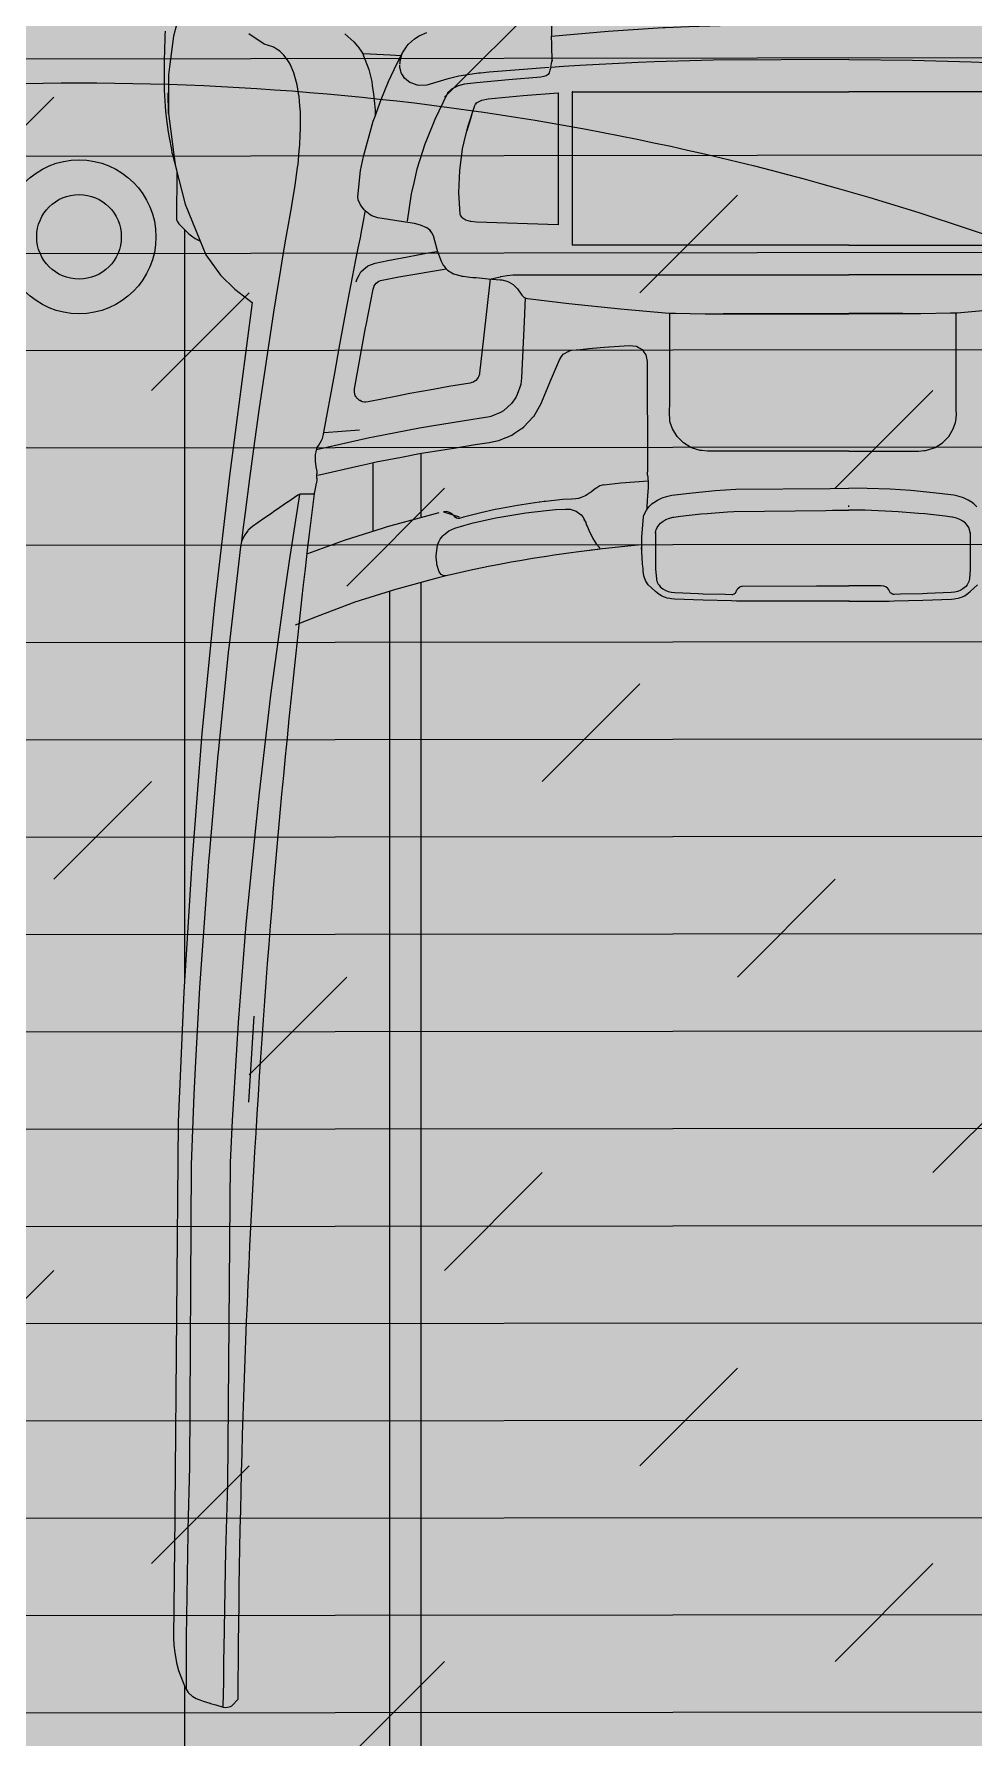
# Model space of a CAD drawing. Header units: millimetres. Extents: x -86392818 to -86307589, y 1129347621 to 1129375919.
# Drawn here: x -86334198 to -86333587, y 1129369134 to 1129370241 of the extents above; entities that cross this region are included whole.
import ezdxf

# ---------------------------------------------------------------- set-up
doc = ezdxf.new("R2010")
doc.units = ezdxf.units.MM
doc.header["$LTSCALE"] = 1000
doc.linetypes.add('DASH', pattern=[0.35, 0.25, -0.1])
doc.layers.get('Defpoints').update_dxf_attribs({"color": 250})
for name, color, linetype in [('C—平顶—喷淋', 5, 'Continuous'), ('C—平顶—轮廓线', 4, 'Continuous'), ('F—地坪—hatch', 8, 'Continuous'), ('P—平面—移动家具1', 165, 'Continuous')]:
    doc.layers.add(name, color=color, linetype=linetype)

# ---------------------------------------------------------------- blocks, each defined once
blk = doc.blocks.new('vfsdfdfgfgh')
for points in [[(228.666461379391, 79.59264258817711), (228.6664612541863, 1525.31647886624)], [(382.1867042748345, 796.4132418296213), (382.1867041448204, 1455.126182068605), (248.8095435754221, 1455.126182069405), (248.8095437014272, 85.20797755954845)], [(345.0382233115597, 52.67393595684553), (344.8110769632331, 50.84776409227925), (344.1134131784565, 45.29235705123574), (342.6988187302341, 34.18154296919238), (339.7905342321974, 11.96952623603283), (337.1154803586105, -7.359061236857087), (333.6535266341743, -32.39683864574181), (324.0951271623999, -96.02451098404708), (321.1026768289303, -114.7475783127884), (320.2833275008888, -119.7359109331301), (318.2805862573005, -131.9135938410473), (316.3538984796614, -143.4184765885147), (315.5355631971033, -148.3010834690795), (312.8077789213858, -163.7658757332538), (312.254109696587, -166.8703679032333), (310.2838179317914, -178.4233078055113), (310.2686072390861, -178.53864497623), (308.7130603689438, -189.9858591383236), (308.441295988785, -191.9850367586041), (307.6320871220159, -200.8756103110936), (307.2781849973835, -204.7682398114848), (306.9912099229114, -211.2367327846005), (306.8259203924972, -214.9467450995289), (306.8847350715587, -220.9346665294142), (306.9364514282061, -226.1152277665533), (307.2518197963145, -229.9790229748614), (307.7466743412588, -236.0630587135529), (308.0914500493018, -238.1487392124691), (309.0030775822815, -243.6657005300658), (309.460412417, -245.3188666393398), (311.1396729237749, -251.4029023780313), (313.5916366325764, -257.0255894345901), (313.6281422957109, -257.0928694501054), (313.6656620051363, -257.1601494672359), (314.2132469522185, -258.1212925537402), (315.627841398833, -260.0820244497736), (317.7522681872797, -263.0231222954171), (320.2681168057752, -265.5317057522334), (322.0842735485203, -266.7139117488114), (324.0231298808067, -267.9633977609483), (324.8911534274375, -268.4439693041932), (330.5282362474754, -270.0394668285153), (340.3867933938527, -276.8539713130303)], [(307.4435123991716, 22.29766966830357), (314.197179837669, 65.57528792167432), (317.6959894891261, 89.36751848491258), (317.9629368183596, 91.33636094142275), (326.2782961207558, 152.7027192658861), (327.6225308899229, 164.0297160251648), (333.8158088978525, 216.2040411299531), (335.9268923621639, 236.9076500893425), (340.3000295011079, 279.8038051159674), (342.2891370323996, 301.7440932444151), (342.9405085104809, 309.9393999703752), (347.3426399291493, 365.3746203936316), (348.4554203663793, 383.1126604028104), (351.3368518339194, 429.078979135491), (352.5931039634379, 456.3843629583716), (354.2707729438262, 665.2162183563487), (355.4525397706602, 702.0766407270712), (355.6425022887925, 708.0139312606334), (356.799274047451, 771.9151742483955), (356.862261619739, 779.5875071974442), (356.8912558986558, 783.1006604558788), (356.9267488959522, 787.3336717383354), (356.9312480085428, 787.7889665561379), (356.9402462329235, 788.7672351512738), (356.9467449504882, 789.4932458076219), (356.9722399205057, 794.2307729696622), (356.9717400186637, 794.2307729688473), (356.9932357779326, 795.824304832553), (357.0112322267014, 796.9748471438943), (357.0342276891024, 798.4207158226636), (357.0697206863915, 800.1557582373498), (357.1157116119939, 802.4199270629033), (357.1627023396795, 804.2903273966658), (357.2496851780525, 807.1143857954885), (357.264182317107, 807.4896963895008), (357.2906770900154, 808.1849438814534), (357.323670579688, 808.7694439860061), (357.3701614071324, 809.5938967647089), (357.3806593362533, 809.6492704595876), (357.433648880462, 809.913833663828)], [(297.8089543185706, 21.91896531719249), (297.8131258353678, 21.93104496758315), (298.3996410242689, 22.05184147211548), (298.5214492997766, 22.07600077246025), (299.8262995913174, 22.13639902391878), (300.3510763389422, 22.15451849947567), (301.9320810075806, 22.160558324671), (302.6370672587072, 22.160558324671), (302.7271720100543, 22.15451849947567), (304.5709822042627, 22.11223972357402), (305.7523556124506, 22.08204059724812), (305.9934692545139, 22.08204059724812), (307.2415869242977, 22.26927517841978), (307.4434883121212, 22.29947430435277), (308.0775587856479, 22.54710713661916), (308.5881523782373, 22.84305857116124), (308.6665768843086, 22.88533734707744), (315.1566219073065, 27.33668851049151), (315.2634127242563, 27.41520623709948), (323.1033604152763, 32.7906506532745), (323.4721224534733, 33.04432331191492), (326.4205501584438, 35.06766474986216), (330.7539212664706, 38.0392587405222), (338.0882811844203, 43.07647294703929), (340.9157349157977, 45.58904022471688), (341.1685288031367, 45.93331026035594), (342.065404803041, 47.16543459845707), (343.5771623019245, 49.24313446307497), (344.9921406228968, 52.56503831536975), (345.1006000452762, 52.81871097320982), (345.1815274611145, 53.00594555400312), (345.8698276474388, 56.34596888224769), (353.5295658349569, 122.0290677901212), (353.6313508323874, 123.0256389467395), (360.4409340027123, 189.8200656885892), (360.5994516210994, 191.3662609359744), (366.2827253971409, 256.7111296334188), (366.6381385838249, 260.800091284822), (367.615107696045, 273.3025294221152), (372.429871783861, 342.7061606454081), (375.0479153989436, 390.734850531735), (376.2142713493813, 412.1339511686529), (378.0263780210298, 457.8252287077194), (378.9683063966149, 653.9448370722239), (380.1021245209777, 694.5928605804074), (380.1463425939291, 697.3047420892253), (381.2392798578148, 764.4555185166828), (381.2392798586225, 798.2543802635191)], [(340.4324109564986, 417.0941635268828), (336.9172590906965, 361.2996622042556)], [(382.1867042692174, -149.5725548307673), (382.1867042732338, 336.5455952202756)], [(210.3360486799866, 74.84513166474062), (217.2777859594717, 76.51927109860117), (245.1418153121631, 84.03875501792936), (271.4615683345764, 92.4283102376794), (296.0729093714108, 101.635589417856), (310.4187660836542, 107.3590068707563)], [(-49.52637004278949, 91.59193721076008), (-75.7891918015157, 91.58199125093233), (-79.08308355189365, 91.52384185188566), (-97.67126148008538, 91.05401833876385), (-116.2439460305905, 90.35981987800915), (-118.1093485080419, 90.1969424750423), (-118.1418845981389, 90.1931019557669), (-119.2256462536534, 89.97626033451525), (-120.8857614984372, 89.64415389997885), (-122.0578353966484, 89.23843751550885), (-123.4367458662746, 88.7612776261085), (-124.6824133012851, 88.11833532541641), (-125.7932883645408, 87.54501474485733), (-126.9932503406744, 86.6681946740282)], [(-49.52583038671582, 91.17864679222112), (-49.52620100564673, 91.17864679222112), (-49.52632454529521, 91.48069450506591), (-49.52632454529521, 91.64017588284332), (-49.52583038591547, 91.64017588245042)], [(-49.52583038671582, 91.17864679222112), (-49.52545976617694, 91.17864679179911), (-49.52533622653573, 91.48069450547337), (-49.52533622653573, 91.64017588284332), (-49.52583038591547, 91.64017588245042)], [(-49.52529072903417, 91.59193721076008), (23.33062504206464, 91.58199125011743), (26.62451679244259, 91.52384185108531), (45.21269471983396, 91.05401833714859), (63.78537927113939, 90.35981987720879), (65.65078174859082, 90.1969424738345), (65.6833178386878, 90.193101955374), (66.76707949420233, 89.97626033371489), (68.42719473817851, 89.64415389958594), (69.59926863800501, 89.23843751430104), (70.97817910602316, 88.76127762529359), (72.22384654183406, 88.1183353238157), (73.33472160589736, 87.54501474325662), (74.53468358122336, 86.66819467242749)], [(-126.3935651136344, 87.1066059688892), (-128.5265086960208, 85.45455471765308), (-133.2882656791553, 81.0261491134006)], [(-132.8539399868314, 30.41668401492643), (-130.8247422189306, 28.45844250718073), (-130.0246685746606, 27.82335574895842), (-129.7055183194097, 27.61280694318702), (-127.25518288475, 26.01098465504765), (-124.5489997246841, 24.70227933158458), (-123.5308840335638, 24.30939250761003), (-120.5354434785695, 23.42040866028401), (-117.8793748219541, 22.92844004592916), (-104.4847353016812, 21.28464560944121), (-89.84514602451964, 19.90300507965731), (-76.37049914045929, 19.00989282455703), (-61.59815038997476, 18.44430093417759), (-49.52583038671582, 18.29980665452604)], [(-128.4714961211066, 46.99204194828053), (-128.5418203517693, 70.96817176108016), (-127.9412988284021, 77.17499161110027), (-127.8077618044554, 78.0313827610953), (-127.5343664799584, 78.91196575089998), (-127.3858164188714, 79.38814180955524), (-126.7402557808673, 80.54773735858907), (-126.428142619945, 81.10898805617762), (-125.6166484037822, 82.07706486861571), (-125.4404427459303, 82.28753387980396), (-123.7969101542258, 83.6640495982574), (-122.3406454592405, 84.53495585269411), (-120.3502326724702, 85.35102726773766), (-120.1890400525663, 85.41755482932786), (-118.441996513604, 85.8671198632801), (-118.1804535879419, 85.89816605858505), (-116.0256875405612, 86.15258357954735), (-100.512478231547, 86.74568686741986), (-97.49406741438725, 86.82914871556568), (-83.26407778161229, 87.22266931987542), (-78.95138504934584, 87.31177593168104), (-78.3232079292211, 87.26742422462848), (-78.12961875429755, 87.2081542154483), (-77.48326795631874, 87.01139391370816), (-76.80056980264635, 86.55699051146803), (-76.76659292687691, 86.5106228175573), (-76.353339298621, 85.95501688362856), (-75.61770043215802, 84.40714229547302), (-75.12385049514705, 83.63139061379479), (-75.00374618999922, 83.49067474211915), (-74.80304557608906, 83.32536383254046), (-73.9220172884452, 82.59718943625921), (-73.74739194974245, 82.49437411499093), (-73.63834988424787, 82.45042560521688), (-72.34090732844197, 81.92546266890713), (-72.17655406943231, 81.88393334287684), (-72.13072479562834, 81.87264381715795), (-70.55751643538679, 81.69281780357414), (-49.52583038591547, 81.69281780357414)], [(76.0129293608552, 46.99204194667982), (76.08325359151786, 70.9681717602798), (75.48273206815065, 77.17499160989246), (75.34919504500431, 78.03138275990204), (75.07579972050735, 78.91196575008507), (74.92724965861271, 79.38814180875488), (74.28168902141624, 80.54773735738127), (73.9695758596863, 81.10898805537727), (73.15808164353075, 82.0770648678008), (72.98187598647928, 82.28753387941106), (71.33834339477471, 83.6640495966567), (69.88207870058977, 84.5349558510934), (67.89166591221874, 85.35102726692276), (67.73047329230758, 85.4175548285275), (65.9834297541529, 85.86711986167938), (65.72188682769047, 85.89816605778469), (63.56712078191049, 86.15258357954735), (48.05391147049522, 86.7456868654117), (45.03550065493619, 86.82914871556568), (30.80551102216123, 87.22266931866761), (26.49281828989479, 87.31177593088069), (25.86464116977004, 87.26742422382813), (25.67105199324578, 87.20815421504085), (25.02470119606733, 87.01139391289325), (24.34200304239494, 86.55699051106058), (24.3080261666255, 86.51062281675695), (23.89477253916994, 85.9550168828282), (23.1591336719066, 84.40714229467267), (22.66528373570327, 83.63139061299444), (22.54517943054816, 83.4906747417117), (22.34447881583765, 83.32536383254046), (21.46345052818651, 82.59718943625921), (21.28882519029139, 82.49437411459803), (21.17978312399646, 82.45042560521688), (19.88234056899091, 81.92546266849968), (19.71798730998125, 81.88393334206194), (19.67215803617728, 81.87264381715795), (-28.49414433724451, 81.69281780357414), (-49.52583038591547, 81.69281780357414)], [(73.93499835498369, 87.10660596768139), (76.06794193656242, 85.45455471605237), (80.82969891970424, 81.02614911217825), (81.2947966754582, 80.40551178281021), (82.60216976149968, 78.20369420501811), (83.46027072505967, 75.8917857476772), (83.4919219899748, 75.76518123697315), (83.63786948967027, 75.1624336749228), (83.86470355544589, 73.73056418081978), (84.01592626569618, 72.15832881687675), (84.16626977526175, 70.60604742415308), (84.17154498500895, 70.54618550889427), (84.31573408172699, 69.0544541003328), (84.46519838899258, 67.52350281541294), (84.98744426173653, 59.46278627584979), (84.9698602254939, 54.80250175799301), (84.95139698775893, 50.14221724093659), (83.94822772680345, 36.92030268466624), (83.81195144671801, 36.40769202935917), (82.86241349678312, 34.01803188941267), (82.04915182614059, 32.59029080309847), (80.39537322738033, 30.41668401371862), (78.36617545787158, 28.45844250558002), (77.56610181440192, 27.82335574735771), (77.2469515583507, 27.61280694197922), (74.79661612449854, 26.01098465385439), (72.09043296442542, 24.70227933076967), (71.07231727170438, 24.30939250680967), (68.07687671831081, 23.42040865948366), (65.42080806089507, 22.92844004472136), (52.0261685414298, 21.28464560944121), (37.38657926426094, 19.90300507885695), (23.91193237859989, 19.00989282455703), (-37.45351038345689, 18.44430093417759), (-49.52583038671582, 18.29980665452604)], [(85.11728539105388, 55.08987700803846), (93.97132934142428, 55.99072674599302), (112.5658896755776, 57.98048239531636), (113.6379338990446, 58.0454787685303), (113.927639499183, 58.06324444404163), (114.0758299214431, 58.06931077205809), (116.9902415534089, 58.51041949455976), (117.9154304034892, 58.62177994767262), (118.684418540448, 58.7123415608803), (119.0168457022737, 58.75220600343891), (127.5745088089243, 59.8363455147628), (130.8787547044776, 60.29695314883429), (141.8568613686002, 61.82826771026885), (147.0128200148029, 62.63162288717285), (155.9576472864792, 64.02514513647475), (162.9052414838006, 65.2249781920691), (169.8568408277642, 66.4248112476489), (178.5319882324766, 68.07311928208219), (183.5370863586504, 69.02423288175487), (193.8676943329338, 71.1721463737922), (196.9810282429244, 71.81951025457238), (208.1700726257914, 74.26900691894116), (209.1940550920481, 74.54155837956932), (210.3355218555735, 74.84530809806893), (212.4622546670871, 75.14819119953609), (214.1657769954691, 74.98570026486414), (214.606343115629, 74.74088059159112), (215.3940219344659, 74.30410496063996), (216.6556430946148, 72.54097000096226), (216.9627043293658, 71.91353834189067), (216.9747197692705, 71.89057295578823), (218.0467639927374, 68.47912996126979), (218.2323357819841, 67.49638479323767), (218.2884078332645, 66.85942033202446), (218.6181648989368, 63.11476259640767), (218.622170046372, 62.11641829903238), (218.4926703067977, 60.40744698290655), (217.7223471225734, 55.05304572907335), (216.9627043293658, 53.16078463998565), (215.9640877909915, 51.37598422176961), (214.4060857879158, 49.32253212596697), (213.8814115908463, 48.75576374854427), (210.4276402249525, 45.99298456274846), (206.600055182811, 44.26191447957535), (200.597675568737, 42.50527915723796), (194.5458991469786, 40.87776996311732), (181.8095331504665, 37.94123380524979), (179.8950731049554, 37.49969177423918), (160.3926795545267, 34.19744268785871), (147.2477886109336, 32.71205889822158), (140.8956261996136, 32.19772092789935), (134.5180978596109, 31.81727548787603), (132.0282317604651, 31.90090415603481), (131.4554958061854, 31.98149965898483), (127.6292458113167, 33.23159657709766), (124.4945511200785, 35.57753235401469), (123.3263833797973, 36.99315337080043), (122.0447364856736, 39.22382891077723), (122.3531327700985, 38.59163085042383)], [(84.98744426173653, 59.46295818062208), (85.12377555150306, 56.77639822899073)], [(122.0453701672886, 39.22379367226677), (121.7479705797741, 39.91891427981318), (121.4753377807938, 40.63579257445235), (121.0940283160744, 41.66759464119968), (120.8619139826842, 42.27193317303318), (120.3581575198332, 43.44834883710428), (118.9819166583911, 46.66248448844999), (117.5601049075776, 49.42946214652329), (116.7394326287613, 51.02640139393043), (114.5722396350684, 54.45886418805458), (112.8066648701497, 56.59186784320627), (112.6456807494833, 56.75767642864957), (112.4363518599712, 57.08610497202608), (112.1386550719981, 57.553520124231), (112.5653372905726, 57.98042096136487)], [(216.8938535518246, 34.37999783463601), (224.1417366296446, 36.24168694046966), (250.6045171512378, 43.41412608670362), (253.1866508355743, 44.17800663530943), (278.5413266380056, 52.20091024819703), (302.3815065586241, 60.95802390835888), (302.9936762978759, 61.35318104214093)], [(-128.5181031437824, 47.41565289752907), (-128.4759715543551, 47.01193255335966), (-128.0591533657789, 45.11787062963413)], [(-128.1288262195303, 45.27965068003687), (-127.5495828099884, 43.93495512117806), (-126.4337831933226, 42.23525779177726), (-125.3215945799166, 41.0361645041412), (-123.5909573911267, 39.66234849103785), (-121.6806083727133, 38.58529333761544)], [(75.67025945847126, 45.27965067843616), (75.09101604973694, 43.93495511998481), (73.97521643387881, 42.23525779056945), (72.86302781966515, 41.03616450293339), (71.13239063167566, 39.66234848983004), (69.22204161165428, 38.58529333761544)], [(76.0595363843313, 47.41565289592836), (76.01740479410364, 47.01193255215185), (75.6005866055275, 45.11787062884832)], [(259.8793436031119, 1.704470547716483), (259.8793436023116, 46.29578054649755)], [(-121.7348994821295, 38.60622363223229), (-119.4646463499594, 37.73037163024128), (-117.0586401673645, 37.16879929922288), (-116.5473999587703, 37.09183414613653), (-116.5473999579699, 37.09177059137437), (-112.2487940742649, 36.5245418616978), (-99.02370307046658, 35.02057540186797), (-94.97421847518126, 34.63225410846644), (-81.67764049147081, 33.59331987406767), (-77.60504899545049, 33.34698053989268), (-64.37562544585671, 32.77733671922761), (-60.17666807848582, 32.67164468785631), (-49.52583038671582, 32.55819894224987), (-49.52583038671582, 32.25071966004907)], [(69.27633272187813, 38.60622363143193), (67.00607958970795, 37.73037162903347), (64.60007340711309, 37.16879929762217), (64.08883319771121, 37.09183414533618), (64.08883319771121, 37.09177058977366), (59.79022731481382, 36.52454186048999), (46.56513630940754, 35.02057540067472), (42.51565171492257, 34.63225410846644), (29.2190737312194, 33.59331987406767), (25.14648223519907, 33.34698053989268), (-34.67603532677458, 32.77733671963506), (-38.87499269494583, 32.67164468824922), (-49.52583038671582, 32.55819894224987), (-49.52583038671582, 32.25071966004907)], [(228.666461379391, -4.321720107269357), (228.666461379391, 37.467999348577)], [(-49.52583038671582, 30.4309498758812), (-49.52793056307564, 30.4309498763032)], [(-49.52793056227529, 30.43092160539527), (-49.52706579439109, 30.1699248431396), (-49.52632453726983, 29.87318621575832), (-49.52583038591547, 29.57687461105525)], [(-49.52583038671582, 30.4309498758812), (-49.52373021034873, 30.4309498763032)], [(-49.52373020955565, 30.43092160498782), (-49.52459497823293, 30.1699248431396), (-49.52533623616182, 29.87318621535087), (-49.52583038591547, 29.57687461105525)], [(295.613219873223, 9.727308290384826), (268.8642129413129, 3.721679592417786), (263.011391045271, 2.407481625225046), (257.5688036381762, 1.186088222297258), (241.1293545413719, -1.96179992800171), (229.5611715213381, -4.176308840644197), (212.8725747761491, -6.881508552003652), (207.2646048797396, -7.789286531464313), (193.2887105397967, -10.0539312424371), (184.3086561016171, -11.33932779406314), (178.1658778912606, -12.62045746785589), (177.8286694366834, -12.75806423574977), (173.7478027933539, -14.41894591943128), (172.615899255783, -14.87870186488726), (169.4392667486027, -16.17049873084761), (167.6565723728127, -17.39935916700051), (163.8312968513856, -20.03308869767352), (163.066671312059, -20.56004794799082), (161.6813244773657, -21.5136948487343), (155.5750592849945, -28.05374983102956), (155.2872507962602, -28.35989822170814), (150.5942541566692, -36.22161820398469), (149.8983590029602, -37.80996298771061), (144.2732065091404, -51.40316485344374), (144.2388413167282, -51.48636894476658), (138.5771758049232, -65.16277490263747), (137.9457153880867, -66.06948616202862), (137.1338377084903, -67.23434345188434), (137.0479247262629, -67.35914958947978), (136.0835515052022, -68.74161758160335), (135.2630825273009, -69.2173743131134), (132.9133624699389, -70.57957464052015), (132.9090668211866, -70.58170807904389), (132.3141194207346, -70.92732507707842), (130.4197381686099, -71.32947818978573), (124.9019769023726, -71.85963759665901), (124.8976812544279, -71.8607043155207), (119.3648852155529, -72.37379621627042), (112.027916557141, -72.99996034598735), (106.355511923859, -73.48425082956965), (106.3018163092638, -73.48851770660258), (93.18934743873979, -74.4762996204081), (90.88902734642033, -74.18721873626055), (88.73261149966856, -73.91627207750571), (88.65099416619341, -73.90560488573101), (88.4405073613816, -73.88000362673483), (86.72009989768412, -72.86128685803851), (84.84934471489396, -71.75509912137932), (83.57138910858339, -70.0024795918871), (82.32350304593274, -68.29039538861252), (82.31061609888275, -68.274394602151), (81.41712108661159, -64.04912013036665), (81.41067761228624, -41.61068324516236), (81.40638196433429, -34.30472392836236), (81.39993849000894, -30.70668030514207), (81.39349501648394, -27.86600726399047), (81.39134719170397, -26.43447019239829), (81.37416459590168, -21.8241101148451), (81.37201677032135, -21.35368697880767), (81.36342547201639, -19.07730835680559), (81.33335592996445, -13.63810751689016), (81.33120810439141, -13.44716479329509), (81.31832115733414, -11.57613944016339), (81.3397994026891, -6.286279277177528), (81.39134719250433, 5.934055068559246), (81.42356456013658, 9.537432287252159), (81.38490371897933, 9.760376585400081), (81.10353870296967, 11.42445842726738), (81.0627300362321, 11.66553694999311), (81.03266049257218, 11.84687920227589), (80.97681705481227, 12.32263593378593), (80.92312144021707, 14.04325388991856), (80.83076498526498, 17.04180136247305), (80.89519972132985, 18.08611939055845), (81.20448645622673, 23.10609961244336), (81.46007757812913, 26.55800271489716), (81.65982526066364, 30.15177946188487), (81.68774697954359, 30.80994516453939), (81.71781652400387, 31.47344446307397), (81.74788606766379, 32.19561331361183)], [(81.66051969362161, 30.15172460950271), (81.6865877680757, 32.11376272089547)], [(109.7480388601834, 16.07892043390893), (112.2981983668651, 16.7783106227871), (112.9584764242463, 17.16182262419898), (114.1919501453012, 17.96657803237031), (115.8821226398068, 19.14799507126736), (117.7770355173852, 20.72336277172144), (118.9485839804547, 21.50397877952491), (119.5376479915431, 21.80278540862491), (120.3539002914258, 22.31819422225817), (121.4039204376022, 22.97843943802582), (121.8954521683627, 23.26539383802447), (122.2077876850817, 23.42947651777649), (124.3527237896778, 24.42604229509016), (126.1110140671663, 24.97939998534275), (127.811636449107, 25.21535718515224), (130.6342670885278, 25.34149098789203), (136.2853338606656, 25.71423812225112), (141.941819093583, 26.22486255079275), (147.6006265223623, 26.85107338547823), (148.4513247462455, 26.95252410764806)], [(109.7955996665696, 16.09202714603452), (109.697208099984, 16.0614533489279), (98.64359356669593, 14.91660507247434), (80.9417675852892, 13.44265133199224)], [(-49.52583038671582, -5.779961012012791), (-67.69196558430849, -5.788926646389882), (-77.72891793466988, -5.807754479683354), (-89.17763370842295, -5.828375438824878), (-94.78131310625031, -5.843617018050281), (-98.36039223311673, -6.100034170071012), (-99.42446169196046, -6.273070919429301), (-104.4621764664626, -7.742538447215338), (-105.5976036399588, -8.23744148206606), (-110.3799697289214, -11.16023839266563), (-114.5292109898946, -15.31401694902161), (-117.4975520250082, -20.33746207035438), (-118.9463934775995, -24.40068771547521), (-119.1716599892679, -25.4675982438348), (-119.2856924173757, -27.05003276780189), (-119.484374682841, -29.80068949356792), (-119.3941281612206, -32.67596854067233), (-119.326268372628, -35.62386922982114), (-119.3199721044366, -68.97065092480625), (-119.3108774941284, -95.43630798876984)], [(-49.52583038671582, -5.779961012012791), (-31.35969518912316, -5.788926646797336), (25.27035117281048, -5.807754479290452), (36.71906694737118, -5.828375439639785), (42.32274634519126, -5.84361701925809), (45.90182547206496, -6.100034171264269), (46.96589493010106, -6.273070920622558), (52.00360970541078, -7.74253844760824), (53.13903687970742, -8.237441482473514), (57.92140296706202, -11.16023839468835), (62.07064422884287, -15.31401695062232), (65.03898526314879, -20.33746207074728), (66.48782671654044, -24.40068771588267), (66.71309322901652, -25.46759824543551), (66.82712565631664, -27.05003276941716), (67.02580792178196, -29.80068949477572), (66.93556139936118, -32.67596854227304), (66.86770161156892, -35.62386923142185), (66.86140534177684, -68.9706509256066), (66.8523107314686, -95.43630798958475)], [(160.7986941166164, -105.4315407994582), (161.4846718807457, -89.97720958061109), (163.1196307418359, -53.33604663805454), (163.6605499679426, -49.00381388323149), (165.9150579159323, -42.45901973565924), (166.8708174491039, -40.69114464519953), (169.7801223554779, -36.6494402721728), (174.9452908962921, -32.04150201081939), (176.7890255973398, -30.88235305501439), (183.1255079507027, -28.23399908955616), (183.9565442536623, -28.04228988451359), (185.1793741813744, -27.76065522787394), (186.5947117021569, -27.51657185899967), (194.9376112311365, -26.31196608142636), (221.7165020938701, -21.94712299658568), (229.5564416402995, -20.6693910285976), (259.5293317381002, -14.87166986614466), (262.0522657686815, -14.38350312717375), (296.3674222277841, -6.612362984291394)], [(292.0372993765995, -15.77964118326781), (284.6324427285072, -56.52194525580853), (281.7137520973338, -72.58021025742346), (276.3715791767609, -101.9731954971794), (270.8476382420704, -129.9803384627594), (269.2974089186173, -137.6564458794892), (269.2900177481497, -137.6943741939758), (267.7187099054645, -145.385069423719), (267.5840263765058, -146.0984134992177), (265.8922698485039, -155.0786714341375), (264.7386999430746, -161.2011767228832), (264.662598274932, -161.6577752821031)], [(192.8265686197992, -51.71543114636734), (193.3307402440041, -51.36023223750817), (194.3090544622464, -50.67235922957479), (194.3612101483668, -50.63510666074581), (194.4402339133667, -50.57966097716417), (195.4224993199314, -50.26431365351891), (196.5588610689738, -49.90045135695254), (210.4054052776046, -47.70428249392717), (220.5686517694703, -45.90922849791241), (235.7593902305962, -43.22531088959659), (245.0486338764676, -41.34795470634708), (262.9475167834171, -37.73099020945665), (264.3138376918432, -37.56292048167961), (264.7342441240908, -37.61490080993099), (265.2439474122875, -37.67727720375115), (266.5249226522865, -37.83581720369693), (267.0986351899919, -38.09571884536126), (268.1654560255411, -38.5791358960123), (268.5518822400772, -38.75413633446442), (269.5799814301499, -39.66899010867928), (269.892125305043, -39.94795120363415), (270.2169129811373, -40.23644202361174), (270.7226650810044, -41.03780541630113), (270.8846638001414, -41.29424170103448), (271.2292074178913, -41.83916880776815), (271.4670689523336, -42.65699263653369), (271.5555755704481, -42.96107755528647), (271.85033421556, -43.97556029216503), (271.8416416018736, -44.39919996655954), (271.8282075612296, -45.06281548843253), (271.804500432052, -46.19598664123623), (264.5027044906601, -85.76514507173852), (264.1478877827685, -87.69101622831658), (259.631679578968, -111.0804311966203), (258.95049471932, -112.9889755769836), (258.8959683213252, -113.1414512064221), (257.587334763004, -114.8957872798928), (256.7062197765699, -115.5455413812597), (255.9428502006194, -116.1077952626074), (255.8551338211255, -116.1719043346966), (254.7867325099287, -116.5461626968317), (253.7538918936989, -116.9082923155365), (243.0382692798303, -118.9277280630777), (237.7800279173753, -119.8365174651699), (215.8177429817297, -123.6319477554207), (214.5509920193945, -123.8251413090038), (212.1115283752151, -124.1968006547686)], [(183.6506443419712, -117.6828596605628), (187.8924906171378, -79.1499405043578), (190.3967838711105, -56.35751960080233), (190.4974437611381, -55.71895448263967), (191.0757105085941, -54.14167225160054), (191.0980997641236, -54.08098217735824), (191.2642757529611, -53.62778565187182), (192.8265686197992, -51.71538866737683), (192.4239290629121, -52.11581121702329)], [(-151.2501710674405, -98.11409395867668), (-119.9347329739248, -95.48795776693441), (-118.3527615021158, -95.35642242062022), (-117.5617757666187, -95.34626525123895), (-116.5048936965759, -95.3325530722359), (-115.7921127654918, -95.31223873344425), (-115.6491096936588, -95.31020729932061), (-96.37050820578588, -95.01818867400289), (-84.57945812957769, -95.0710059562989), (-75.7646594652615, -95.08116312569473), (-62.64412771557545, -95.09690673880687), (-49.52583038751618, -95.16292834108754)], [(-117.5607403781032, -95.34630515876052), (-116.4068683042351, -95.32851502700942), (-115.7367244407505, -95.30436698526319), (-96.33248776224355, -94.91700662816584), (-75.74988644389668, -94.95178410268272), (-53.56506299331522, -95.00225243788736), (-49.52583038751618, -95.00372922493261), (-49.52583038832381, -95.16309342552267)], [(-115.7915870606739, -95.31214808113873), (-115.7369230987388, -95.30436873609142)], [(65.10217361463583, -95.34630516036123), (63.9483015423757, -95.32851502861013), (63.27815767809079, -95.304366986471), (43.87392100038414, -94.9170066297811), (23.29131968043657, -94.95178410309018), (-45.48659778172441, -95.00225243788736), (-49.52583038751618, -95.00372922493261), (-49.52583038832381, -95.16309342552267)], [(220.5095618269042, -145.8040365141351), (218.2796076906161, -136.9373353405972), (217.7723936739276, -135.3482461616368), (216.5255856497315, -131.9882544682914), (215.3391070464713, -129.250897269827), (214.0118597962355, -126.5363937025249), (213.0756365656634, -125.172793688791), (212.3583867889101, -124.4369067534426), (211.2880981802591, -123.3891947130323), (208.445912148054, -121.5096104834665), (207.3376383484137, -121.0073384490242), (203.3246146723905, -119.7498808565142), (201.8789430027027, -119.4502443537494), (201.1929751472344, -119.3248033097916), (196.8492568716683, -118.7839340306964), (194.7533681134664, -118.631068628325), (192.6552449336305, -118.4558574530529), (184.9129693012001, -117.7875156958762), (177.161755976631, -117.1460904372798), (175.8993069913922, -116.9866228755272), (172.6303461685384, -116.1029491229419), (171.5734640985029, -115.6580650952528), (168.7178715276823, -113.9638492119557), (168.1860788578124, -113.5408030997496), (167.9000727157618, -113.3127746425744), (165.7818397284136, -111.1046059787477), (165.3997533992733, -110.5804960292298), (163.3753661765804, -107.7019541736954), (162.8748554287959, -107.0270102559298), (161.6436883664428, -105.8462392937217), (160.34101976698, -105.2063376110164), (159.2573246213215, -104.9036539572699), (132.417435761432, -101.6233960455866), (98.79160430478078, -98.11409395947703), (67.47616621126508, -95.48795776734187), (65.89419474025635, -95.35642242223548), (65.10320900555962, -95.3462652520393), (64.04632693471649, -95.3325530730217), (63.33354600282473, -95.3122387342446), (63.1905429318067, -95.31020730052842), (43.91194144232577, -95.01818867480324), (32.12089136771829, -95.0710059562989), (23.3060927034021, -95.08116312649508), (-36.40753306026454, -95.09690673841396), (-49.52583038751618, -95.16292834108754)], [(63.33302029801416, -95.31214808234654), (63.27835633527866, -95.30436873729923)], [(-221.3957453103503, -120.2713908859441), (-49.52583038751618, -120.2713908867445)], [(168.9371785484909, -120.2713908883452), (-49.52583038751618, -120.2713908867445)], [(182.9879781390628, -117.6279465888074), (176.8653422166608, -119.0595831523242), (176.5871363846745, -119.1250083985942), (175.3432190973108, -119.4102624731604), (172.5098753600905, -119.9603103630798), (168.9371785484909, -120.2713908883452)], [(270.5642333764772, -115.7352553212841), (270.0235686463056, -117.7538583583955), (268.7776661169482, -120.0491527998238), (267.5576099996833, -122.2976407724636), (266.0115726114891, -123.6639156777674), (263.35519448376, -126.0123364488391), (262.4468777374859, -126.3662486538815), (258.3336059667781, -127.968728355554), (250.1650849829311, -129.5093919193023), (237.3421000212838, -131.9281211427005), (223.8054376153959, -134.4811474075104), (223.7648218256581, -134.4890472327679), (219.59616488756, -135.2051664590108), (217.8164548399436, -135.4848202990979)], [(-49.52583038832381, -139.5876381052658), (-182.6980206119988, -139.5876381036651)], [(-49.52583038832381, -139.5876381052658), (130.239453849339, -139.5876381060662)], [(128.5310818025828, -239.025995064163), (129.1236989813624, -239.0259950645705), (129.297406251193, -239.0419217652234), (129.8984286210471, -239.0966697994882), (130.2304507292138, -239.1275277827954), (130.239453849339, -239.1295186203788), (130.239453849339, -139.5876381060662)], [(374.4863277956247, -143.4883452266076), (373.6064969367362, -142.9561369980947), (372.1423623792361, -142.1347802102246)], [(387.2979394437352, -187.7270182865905), (387.359494968041, -156.0318917808909), (387.3104962243306, -155.7797612963477), (387.1338823699189, -155.1963742717198), (386.0463559447016, -153.5056694972591), (384.3154309809615, -151.5972563091491), (381.8261856338577, -149.2297331788286), (379.4507702349729, -147.0298499971395), (377.7177979688931, -145.5872523496364), (375.295158155699, -143.9738854732277), (373.710819960841, -143.0230316777743)], [(220.1804405391813, -145.0270341083233), (221.1764844387872, -147.3783002591808), (222.735250861464, -149.2107072662038)], [(222.1825192098477, -148.8108103643899), (224.8408261091827, -150.7344589365966), (228.7822572233999, -152.5667255272856), (232.7341279584361, -153.7199892835051), (238.6391567075261, -154.5713454775105), (256.6237749647189, -157.2179527749249), (260.4351853561238, -158.5828988457215), (261.5996775255335, -159.2410804675601), (264.8084371212535, -161.7731711034139), (265.4229511225349, -162.4116882485105), (267.8629750555338, -165.656327002027), (269.3017445158184, -168.9391379759327), (269.4436284434123, -169.4642951937712), (269.6353378314379, -170.8963318337192), (267.7761363967729, -188.0773013195576), (265.9952321138699, -197.1981485824654), (259.5644261352791, -220.0841299508902), (258.6319782484134, -222.7052891008643), (254.4504358721169, -234.2379266673233), (249.6353983659137, -245.8191470597085), (244.1939836544479, -257.4385396732832), (240.5994326438085, -264.484206213514)], [(211.7764725175584, -237.5279466852517), (219.6270456918428, -221.2781808622676), (224.5516153153076, -208.9333975241316), (226.0964876115249, -205.0605243201426), (231.197136688621, -188.9029697644582), (233.2535390791672, -180.0597446181782), (234.9351621331662, -172.8285700115957), (237.4815023933843, -155.1964585017558)], [(394.9126120282453, -278.6712405755097), (395.15276098514, -275.964927959576), (395.3572984974744, -264.776438192479), (395.4207599150177, -261.2897005419945), (395.4527189014188, -244.5195533925435), (395.4070632057555, -240.1912514200376), (394.832258005772, -229.7598098997405), (394.653287681278, -226.5140329744172), (393.9679956974869, -220.9539541644044), (392.9786367872075, -212.9231288190203), (392.3257603482925, -209.5316965305683), (390.8086216018928, -201.6501229766873), (390.3895023205114, -199.4724853829684), (390.105523897837, -198.3935567653825), (387.4794083183733, -188.4296509794076)], [(195.7156696080419, -223.8448333986453), (198.7490708183323, -213.9012090785545)], [(191.9800165912966, -232.227286557958), (192.5237113100593, -231.7416841486556)], [(192.9538692954302, -231.2805136807729), (192.9538692946298, -231.0943964841572), (192.1685914618138, -232.0589341953455)], [(277.9532351324233, -276.9171542286349), (272.2121111273373, -271.6224722321494), (269.7385417418191, -268.8844558424462), (269.3316449436825, -268.2833350605652), (266.6145977573033, -264.2657176797657), (262.4267795866544, -253.6547945035854), (262.2047608462599, -252.7099949613184), (260.5837764379175, -245.8250060863356), (260.1669754574759, -243.1973219908832), (259.2954074656154, -237.7048027753917), (258.7407732883803, -231.4881486089289), (258.3644143838974, -227.2650848850462), (258.2736260512829, -223.6938694363926)], [(392.5645405639734, -225.0419336367922), (392.8305676332893, -238.4703097493912)], [(-49.52583038832381, -260.1827969663427), (-91.01220222742995, -259.7784875503858), (-129.0978759195132, -258.6894461493357), (-139.8170481215493, -258.2585256609163)], [(-182.6980206144071, -239.1295186179777), (-49.52583038832381, -239.1295186195784)], [(-49.52583038832381, -260.1827969663427), (38.55363546235458, -259.7784875503858), (76.6393091544378, -258.6894461513439), (87.3584813564812, -258.2585256621242), (125.1866889432131, -256.2986983865121), (135.9058611444561, -255.6175443612156), (144.0911377567827, -255.0596063131234), (144.6811642483517, -253.2319399136322), (145.2647540891339, -251.4036026465619), (145.8934004974653, -250.4402370703901), (147.0863267869936, -249.6215552290814), (148.7276732106257, -249.0278375869384), (150.6586690039912, -248.7174496069638), (171.5434612814061, -246.9845991329057), (192.3531592779618, -245.0314805299859), (196.2580618819702, -244.5956403481832), (200.1565278319831, -244.0649842401472), (204.4347562900366, -243.0253634043765), (204.8788853220176, -242.8652497202129), (205.1792624462614, -242.7102793524828), (208.7194213996845, -240.8928995862952), (209.1313671696989, -240.5064799681568), (211.0602174111846, -238.6998340793652), (211.2533169902017, -238.4323816126562), (211.6223517421167, -237.8205505512306)], [(130.239453849339, -239.1295186203788), (-49.52583038832381, -239.1295186195784)], [(145.2076600259534, -254.9808129782759), (184.1553904012908, -251.8472505321843), (189.7968795387351, -251.3296561532334), (191.0676951093119, -251.2092324105179), (192.3530731201172, -251.0830486872583), (203.9680750192565, -249.2405252205499), (211.7764551834189, -247.2992783959926), (218.2547991879401, -245.4201857611333), (224.6545060177523, -243.4070061768434), (229.8707719168087, -243.3527552141168), (230.7513141045929, -243.4984960733709), (230.9746048455345, -243.5353331477672), (233.737585069779, -244.55056290832), (235.8219556044933, -245.316640095436), (236.569494176314, -245.9079086212005), (239.1703459049168, -247.9635513056855), (240.6304731921555, -250.1404214512731), (241.2110291213248, -251.0057578087872), (241.4789780118954, -251.633595502688), (241.6867354836795, -252.5763566926034), (242.22360409455, -255.0105505444517), (242.2459331685604, -255.6227157378889), (242.2634080963689, -256.079227550159), (242.2905913165887, -256.7480548614403)], [(144.0908594811845, -255.6192977464816), (143.9041395143431, -256.374173548902), (143.6644910532123, -257.3427857998613), (143.6306756261838, -257.4831013314397), (143.2895808831599, -259.5943605994544), (143.258705928085, -259.7773690341855), (143.2587059288853, -259.0521335279336), (143.2498845122318, -259.3708346951462), (143.1969560187354, -261.2495943926187), (143.2410630963859, -261.9302334893437), (143.2528249841853, -262.1216717327043), (143.3366284343647, -263.4233974057715), (143.3954378725684, -264.8741403470485), (143.4895329741776, -268.8568172206724), (143.5189376928756, -270.1492972963315), (143.6012709066781, -275.3129632222408), (106.7703899088665, -278.6169045043061), (71.17303687935055, -280.883163487204), (69.81159838162421, -280.9699089414644), (54.42263860362436, -281.667407656656), (34.14220379132894, -282.2161610308249), (-29.17041354169487, -282.6686514257599), (-49.52583038912417, -282.812230108073)], [(143.2593732209789, -259.7773420409794), (143.1972395705016, -261.2496542438748)], [(242.1987558609253, -257.2887857190508), (242.1482697160463, -258.0408633992774), (242.1344107731202, -258.2532669024658), (242.0997634190135, -258.7893136947678), (242.0601664420901, -259.2967444555834), (241.0613327085157, -263.4150347747636), (240.6000279307627, -264.4843070609932), (240.5782495948661, -264.5177596055728), (238.0321640007314, -268.4941788933938), (237.7589448619619, -268.8307195494563), (236.7096249827082, -270.0878097333625), (232.7726955862599, -273.622091179117), (229.8049021921033, -275.5196162161592), (224.7236201733976, -277.7996287755814)], [(143.3835108899002, -287.6673232251487), (143.6111935050067, -275.7622479219863), (143.5211103832044, -275.3205131211143)], [(241.5465294786845, -262.6280521401059), (248.5256078701059, -262.9470039929874), (265.904614048748, -263.8337369256478)]]:
    blk.add_lwpolyline(points)
for points in [[(385.595001037771, -290.0216316007427), (389.3834776370786, -275.3449766673584), (391.928733596309, -255.305143310572), (392.5645405639734, -250.2975878275029), (392.5645405639734, -225.0387475093303), (391.9287335971094, -220.0311920286767), (389.3834776378862, -199.99135867109), (388.0368242853074, -190.5913792828796), (381.7274288360641, -166.1495105891809), (372.3880633431254, -142.7072307049966), (368.3795387186983, -133.3841427636798), (358.8596730026402, -120.1684253219719), (349.5375462949814, -110.9126173973636), (338.3505886275962, -102.3007753399434), (353.0806237151919, 10.2875258330605), (362.7302873456138, 93.89736294439354), (370.8943732949192, 177.6898172419751), (377.5688253771441, 261.6168315706309), (382.7485733616704, 345.6687945005542), (386.4285470186514, 429.8072603095497), (388.5357350210179, 681.8196955879248), (388.6026620703706, 686.3466795261484), (389.4676434789435, 764.8144011233526), (389.2891713475983, 769.8219566052139), (388.5915075628145, 774.6565063313756), (387.4608460510062, 781.3845079376479), (386.0837713130168, 786.1902233709261), (383.6470182969206, 792.8701678235811), (381.8237632309683, 797.2914260224206), (379.9001175913872, 800.4631982083374), (377.3021312300261, 802.8468330634641), (376.7798974369289, 803.1063416969992), (374.5966559710287, 804.5288334656361), (374.1230963949056, 804.7498963753169), (373.6292558962523, 804.9421249929437), (373.5785535866962, 804.9613478544634), (373.535963646631, 804.9805707163905), (372.2815884981901, 805.3746393818001), (370.0354761672861, 806.0954966962599), (365.7196955442414, 807.4699313104793), (365.6213330631799, 807.4987656029552), (365.2795994940025, 807.6044913423248), (361.9900336255887, 808.6521373070718), (361.3309035957209, 808.8347544941353), (357.7168429418016, 809.8343433036644), (357.5758905198818, 809.872789027504), (357.4339240532863, 809.9112347505579), (357.0587269582247, 810.0073490593641), (355.5021660433995, 810.1995776769909), (354.3664343009586, 810.0169604899274), (353.2864750987064, 809.8535661655915), (352.3494964101483, 809.6997832710185), (351.4287424621944, 809.1807660047198), (347.3360520031347, 804.8652335456572, -0.02975789556311213), (297.8090215932898, 21.91735718341079), (297.7218136197916, 21.379117054792), (297.7187714809334, 21.35989419287944), (297.7116731585193, 21.31183703847637), (297.6295354164613, 20.80243120234809), (296.4065957005223, 15.13168699138623), (296.3345984205298, 14.68956117075868), (296.0567497610391, 12.94989218482806), (296.1186065789589, 12.25786916204379), (296.1865476745952, 11.50817755390017), (296.2017583673078, 11.34478322915675), (296.2838961101661, 10.43169729788497), (296.1632246123991, 9.153376991656842), (296.0962975630391, 8.634359725372633), (296.0973116093301, 8.643971155528561), (296.0861571009737, 7.423319435489248), (296.2828820638824, 6.346839179066592), (296.6256296793508, 4.491833021194907), (296.9338997234518, 2.569546847807942), (297.1863972265637, 0.9932721862132894), (297.0342902970879, -3.53371175279608), (296.7452871300338, -5.2445464462362), (295.9482468179121, -8.127975706534926), (294.9818607910274, -9.694638938366552), (293.1657040482896, -12.6453482133802), (292.94058579173, -13.16436548046477), (292.6282595624798, -13.88522279614699), (292.0380846737389, -15.76906324489391), (292.0380846745393, -15.7786746762431), (292.0370706282556, -15.77867467665055), (291.6020448086492, -17.7105722806009), (291.5716234224383, -17.84513231324672), (268.4746175401888, -19.67130417824956)], [(148.3304952724939, 26.88166950194864), (148.3648697114404, 26.89000798531924), (148.4070565232323, 26.90001416479936), (148.4343998262048, 26.92747557033726), (148.4515870456744, 26.95249102005619), (151.2562287741748, 27.30793276977784), (151.7288773112232, 27.36774749009055), (157.3451919041909, 28.14800717093749), (162.9599440225793, 29.01231876249949), (165.7661482264521, 29.47349248122191), (177.7143907334757, 31.66317820396216), (180.3416916066708, 32.23241866640456), (189.6251338532238, 34.2433273060451), (200.8351071590805, 37.14389652904356), (203.6241241434836, 37.96162379409361, -0.3101410170391767), (206.9787568966494, 36.34362448842148), (208.8873194996049, 34.68259860828402), (209.1451277916713, 34.50515568316041), (210.0255821731116, 34.09779297810746), (211.8607084744799, 33.51198672881583), (211.9693004518922, 33.50064639172342), (213.9059875955136, 33.58236352811218), (203.7689171862003, 36.9323214119504)]]:
    blk.add_lwpolyline(points, format="xyb")
blk.add_lwpolyline([(139.2799758093242, -238.4998656121024), (139.2799758093242, -152.6797676109272), (192.3527857689332, -154.5351981297426), (192.4477940862052, -154.5386309335881), (196.1718616376456, -154.9488510017691), (196.4032424395482, -155.0166488796967), (199.3866328967997, -155.8902974773955), (199.725948319181, -156.0936911095632), (201.7340493051233, -157.29603068289), (201.9958069171116, -157.6753555163887), (202.9445974693663, -159.0476188825123), (203.058995240237, -159.5942929073062), (203.9114848443423, -173.7700566949206), (203.3724580586204, -187.989588733064), (201.452902240344, -202.2340085993637), (200.4084570549749, -206.7421383471228), (198.161219485839, -216.4372348178149), (193.6111612485256, -230.2199425573053), (193.1231933557647, -231.0987403608015), (192.3527857681329, -231.9251879045041), (191.9798619620778, -232.2272746496747), (188.9292547342702, -233.760021599388), (184.9311495858929, -234.585610941911), (162.1517742265642, -236.6779049314791)], close=True)
blk = doc.blocks.new('pen lin')
at = {"layer": 'C—平顶—喷淋'}
blk.add_hatch(color=8, dxfattribs=at).paths.add_polyline_path([(-27.5, 0, 1), (27.5, 0, 1)])
for radius in [49.99999999999999, 27.49999999999999]:
    blk.add_circle((0, 0), radius, dxfattribs=at)
at = {"layer": 'Defpoints', "color": 251, "linetype": 'DASH', "ltscale": 3}
blk.add_circle((0, 0), 1800, dxfattribs=at)

msp = doc.modelspace()

# ---------------------------------------------------------------- hatches: boundary and pattern name
at = {"layer": 'C—平顶—轮廓线'}
h = msp.add_hatch(dxfattribs=at)
h.set_pattern_fill('AR-SAND', color=8, scale=5)
h.set_pattern_definition([(37.50000000000001, (0, 0), (-8.000156479920228, 244.7066186646712), [0, -193.04, 0, -215.9, 0, -206.375]), (7.499999999999999, (0, 0), (224.7616415690013, 358.4125502841771), [0, -104.14, 0, -173.99, 0, -66.67500000000001]), (327.5, (-156.21, 0), (395.496185120729, 0.718592339272881), [0, -63.5, 0, -228.6, 0, -298.45]), (317.5, (-156.21, 0), (381.7782262361486, 111.4646616286082), [0, -31.75, 0, -149.86, 0, -171.45])])
h.paths.add_polyline_path([(-86319389.20660238, 1129360620.965556), (-86319389.20660238, 1129370700.965556), (-86337189.20660238, 1129370700.965556), (-86337189.20660238, 1129370370.965556), (-86337569.20660238, 1129370370.965556), (-86337569.20660238, 1129367745.965556), (-86336969.20660238, 1129367745.965556), (-86336969.20660238, 1129361200.965556), (-86337189.20660238, 1129361200.965556), (-86337189.20660238, 1129360620.965556), (-86328589.20660241, 1129360620.965556), (-86328589.20660238, 1129361220.965556), (-86327989.20660238, 1129361220.965556), (-86327989.20660238, 1129360620.965556)])
at = {"layer": 'F—地坪—hatch'}
h = msp.add_hatch(dxfattribs=at)
h.set_pattern_fill('DOLMIT', color=250, scale=10)
h.set_pattern_definition([(0, (0, 0), (0, 63.5), []), (45, (0, 0), (-126.9999134350099, 126.9999134350099), [89.80256121069154, -179.6051224213831])])
h.paths.add_polyline_path([(-86319389.20660238, 1129360620.965556), (-86319389.20660238, 1129370920.965557), (-86337189.20660238, 1129370920.965556), (-86337189.20660238, 1129370370.965556), (-86337569.20660238, 1129370370.965556), (-86337569.20660238, 1129367745.965556), (-86337189.20660238, 1129367745.965556), (-86337189.20660238, 1129360620.965556), (-86328589.20660238, 1129360620.965556), (-86328589.20660238, 1129361220.965556), (-86327989.20660238, 1129361220.965556), (-86327989.20660238, 1129360620.965556)])

# ---------------------------------------------------------------- block references
at = {"layer": 'C—平顶—喷淋'}
for p in [(-86334169.20660238, 1129370109.090557), (-86334169.20660238, 1129368409.090557)]:
    msp.add_blockref('pen lin', p, dxfattribs=at)
at = {"layer": 'P—平面—移动家具1', "rotation": 180}
msp.add_blockref('vfsdfdfgfgh', (-86333718.38165918, 1129369964.11523), dxfattribs=at)

doc.saveas('drawing.dxf')
